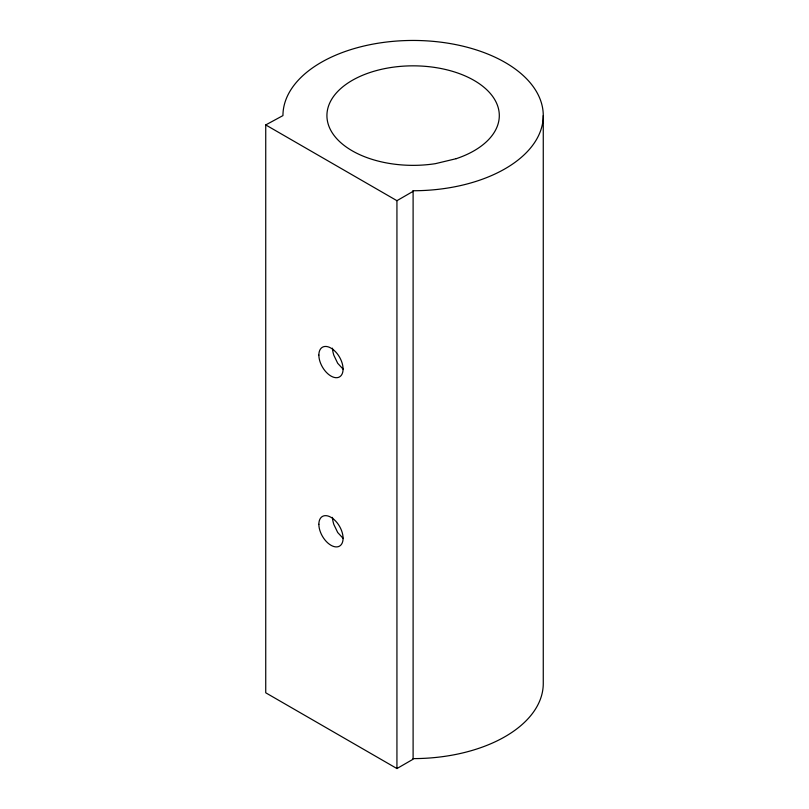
<?xml version="1.0" encoding="UTF-8"?>
<svg xmlns="http://www.w3.org/2000/svg" width="809" height="809" viewBox="0 0 809 809"><rect width="100%" height="100%" fill="white"/><g stroke="black" fill="none" stroke-linecap="round" stroke-linejoin="round"><path stroke-width="1.21" d="M413.106 758.609L413.106 759.216L396.936 768.55L265.736 692.797L265.736 124.93L282.948 115.596A130.158 75.146 0 0 1 413.106 40.45A130.158 75.146 0 0 1 543.264 115.596L543.264 683.463A130.158 75.146 0 0 1 413.106 758.609L413.106 190.742A130.158 75.146 0 0 0 543.264 115.596M413.106 190.742L413.106 191.349L396.936 200.683L265.736 124.93M343.279 369.319L337.707 363.302L333.854 355.293A17.009 8.454 66.1 0 1 332.469 348.163M343.279 538.531L337.707 532.514L333.854 524.505A17.009 8.454 66.1 0 1 332.469 517.376M396.936 200.683L396.936 768.55M456.195 158.685L435.414 163.661A86.189 49.754 0 0 1 328.232 106.96A86.189 49.754 0 0 1 462.536 74.832A86.189 49.754 0 0 1 456.195 158.685M318.857 524.293A17.131 9.89 60 0 0 337.029 546.894A17.131 9.89 60 0 0 337.029 522.665A17.131 9.89 60 0 0 318.857 524.293M318.857 355.08A17.131 9.89 60 0 0 337.029 377.682A17.131 9.89 60 0 0 337.029 353.462A17.131 9.89 60 0 0 318.857 355.08"/></g></svg>
